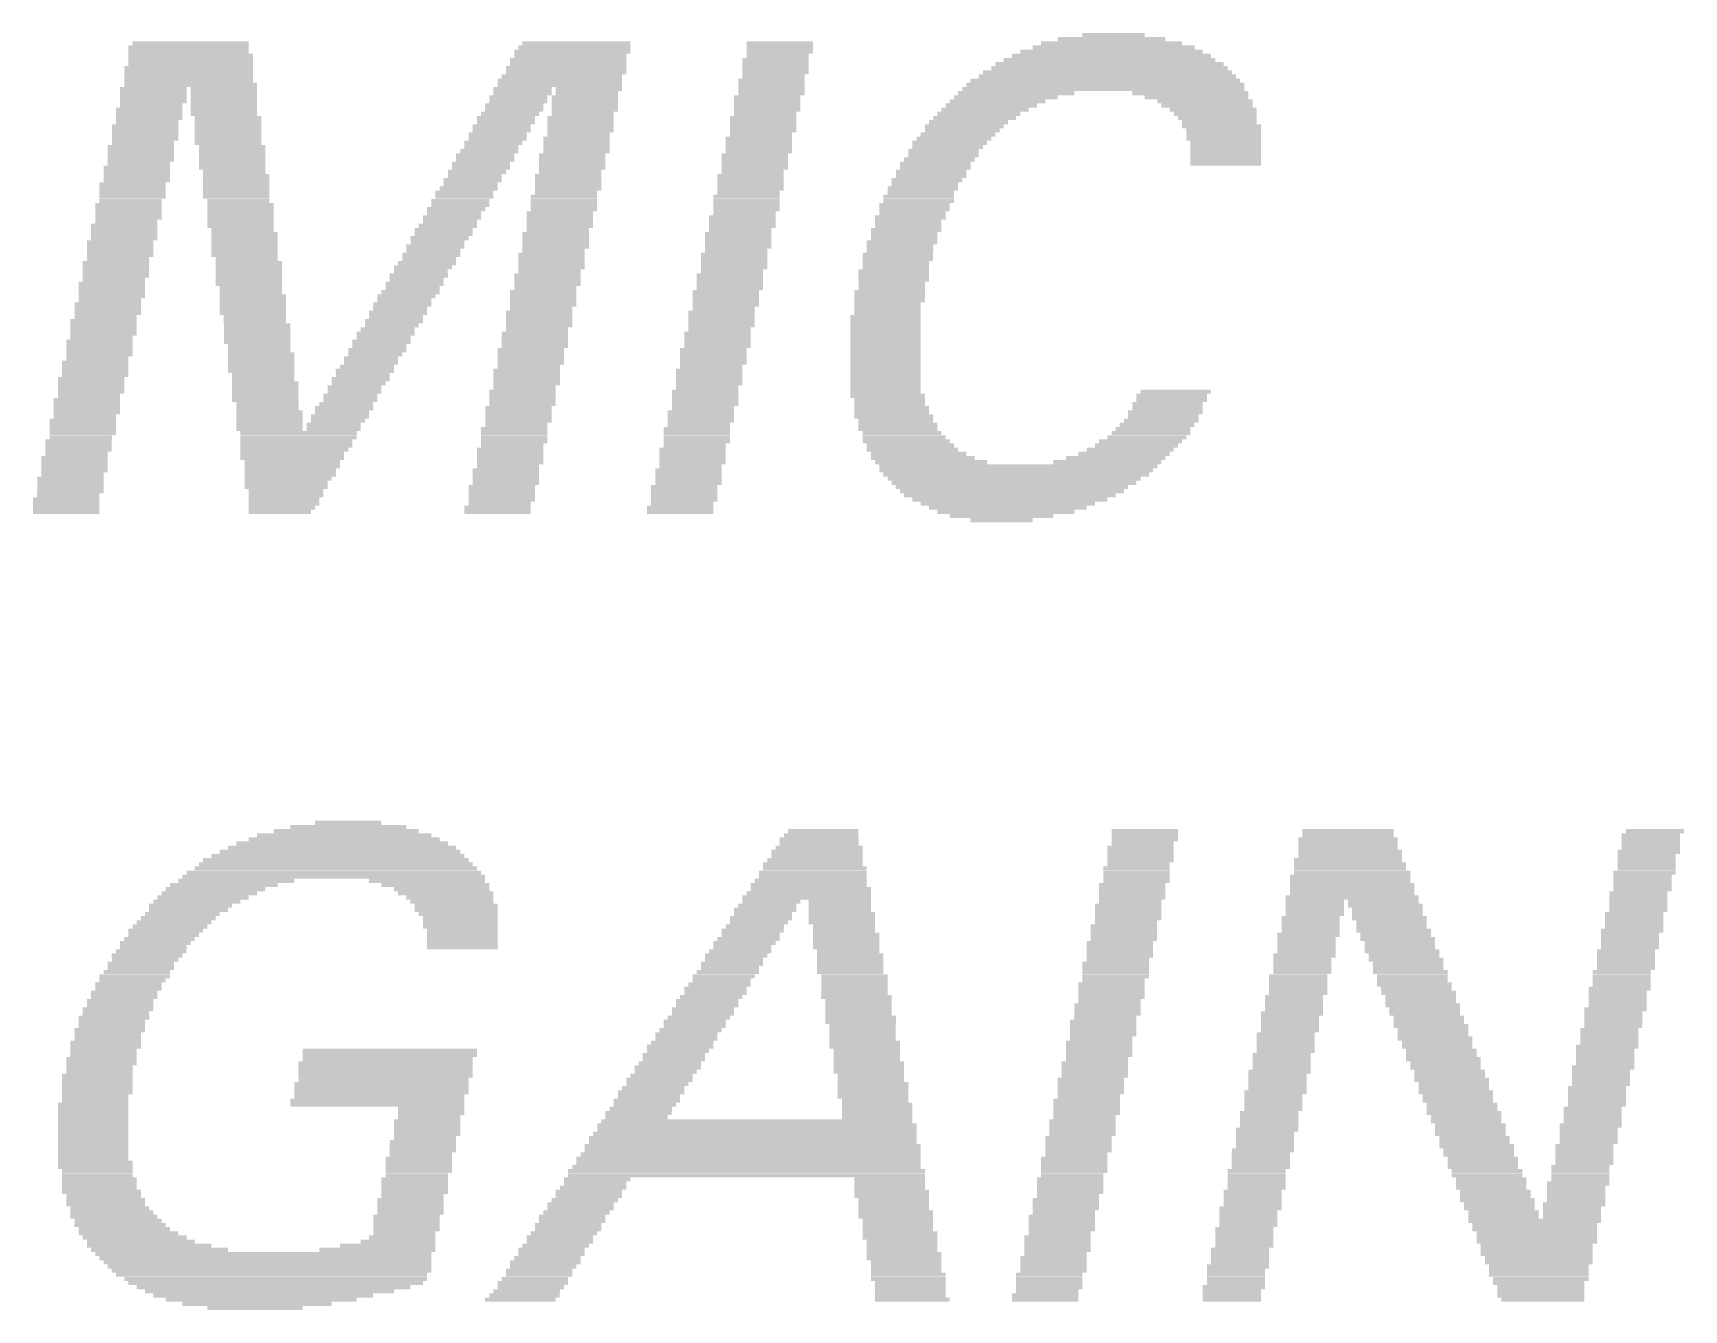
# Model space of a CAD drawing. Extents: x 3 to 114, y 9 to 132.
# Drawn here: x 10.81 to 16.87, y 105.38 to 110.07 of the extents above; entities that cross this region are included whole.
import ezdxf

# ---------------------------------------------------------------- set-up
doc = ezdxf.new("R2010")
doc.units = 0
doc.layers.add('254', color=53, linetype='CONTINUOUS')

# ---------------------------------------------------------------- blocks, each defined once
blk = doc.blocks.new('RECT')
blk.add_solid([(-0.5, -0.5), (0.5, -0.5), (-0.5, 0.5), (0.5, 0.5)])

msp = doc.modelspace()

# ---------------------------------------------------------------- block references
at = {"layer": '254', "yscale": 0.0152}
for p, xscale in [((11.3868, 110.0353), 0.4267), ((12.8041, 110.0353), 0.3962), ((13.5509, 110.0353), 0.2438), ((14.7701, 110.0353), 0.5182), ((14.7701, 110.0506), 0.3962), ((14.7777, 110.0658), 0.2286), ((11.3792, 110.0201), 0.442), ((11.3792, 110.0049), 0.442), ((11.3868, 109.9896), 0.4572), ((11.3868, 109.9744), 0.4572), ((12.7737, 109.9744), 0.4267), ((12.7889, 110.0049), 0.4267), ((12.7813, 109.9896), 0.4115), ((12.7965, 110.0201), 0.4115), ((13.5357, 109.9744), 0.2438), ((13.5509, 110.0201), 0.2438), ((13.5509, 110.0049), 0.2438), ((13.5433, 109.9896), 0.2286), ((14.7625, 109.9744), 0.7772), ((14.7701, 109.9896), 0.7315), ((14.7701, 110.0049), 0.6706), ((14.7777, 110.0201), 0.5944), ((11.3792, 109.9439), 0.4724), ((11.3792, 109.9287), 0.4724), ((11.3792, 109.9134), 0.4724), ((11.3868, 109.9591), 0.4572), ((12.7508, 109.9134), 0.442), ((12.766, 109.9439), 0.442), ((12.766, 109.9287), 0.442), ((12.7737, 109.9591), 0.4267), ((13.528, 109.9134), 0.2286), ((13.5357, 109.9591), 0.2438), ((13.5357, 109.9439), 0.2438), ((13.5357, 109.9287), 0.2438), ((14.7549, 109.9134), 0.9449), ((14.7549, 109.9287), 0.9144), ((14.7625, 109.9439), 0.8687), ((14.7625, 109.9591), 0.8382), ((11.2497, 109.8677), 0.2438), ((11.2497, 109.8525), 0.2438), ((11.3868, 109.8829), 0.4877), ((11.3792, 109.8982), 0.4724), ((11.5087, 109.8677), 0.2438), ((11.5087, 109.8525), 0.2438), ((12.606, 109.8677), 0.2134), ((12.606, 109.8525), 0.2134), ((12.7432, 109.8982), 0.4572), ((12.7432, 109.8829), 0.4572), ((12.8422, 109.8525), 0.2286), ((12.8499, 109.8677), 0.2438), ((13.5204, 109.8982), 0.2438), ((13.5204, 109.8829), 0.2438), ((13.5204, 109.8677), 0.2438), ((13.5204, 109.8525), 0.2438), ((14.4196, 109.8525), 0.4267), ((14.7396, 109.8677), 1.0363), ((14.7472, 109.8829), 1.0211), ((14.7472, 109.8982), 0.9906), ((15.0597, 109.8525), 0.4267), ((11.2344, 109.7915), 0.2438), ((11.242, 109.8067), 0.2286), ((11.2497, 109.8372), 0.2438), ((11.2497, 109.822), 0.2438), ((11.5087, 109.8372), 0.2438), ((11.5087, 109.822), 0.2438), ((11.5087, 109.8067), 0.2438), ((11.5087, 109.7915), 0.2438), ((12.5755, 109.8067), 0.2134), ((12.5755, 109.7915), 0.2134), ((12.5908, 109.8372), 0.2134), ((12.5908, 109.822), 0.2134), ((12.8346, 109.8372), 0.2438), ((12.8346, 109.822), 0.2438), ((12.8346, 109.8067), 0.2438), ((12.8346, 109.7915), 0.2438), ((13.5052, 109.8372), 0.2438), ((13.5052, 109.822), 0.2438), ((13.5052, 109.8067), 0.2438), ((13.5052, 109.7915), 0.2438), ((14.3053, 109.7915), 0.32), ((14.3281, 109.8067), 0.3353), ((14.351, 109.822), 0.3505), ((14.3815, 109.8372), 0.381), ((15.0825, 109.8372), 0.381), ((15.113, 109.822), 0.3505), ((15.1206, 109.8067), 0.3353), ((15.1435, 109.7915), 0.32), ((11.2192, 109.7305), 0.2438), ((11.2344, 109.7763), 0.2438), ((11.2344, 109.761), 0.2438), ((11.2268, 109.7458), 0.2286), ((11.5087, 109.7763), 0.2438), ((11.524, 109.761), 0.2438), ((11.524, 109.7458), 0.2438), ((11.524, 109.7305), 0.2438), ((12.5298, 109.7305), 0.2134), ((12.5451, 109.761), 0.2134), ((12.5451, 109.7458), 0.2134), ((12.5603, 109.7763), 0.2134), ((12.8194, 109.761), 0.2438), ((12.8194, 109.7458), 0.2438), ((12.8194, 109.7305), 0.2438), ((12.827, 109.7763), 0.2286), ((13.4899, 109.761), 0.2438), ((13.4899, 109.7458), 0.2438), ((13.4899, 109.7305), 0.2438), ((13.4976, 109.7763), 0.2286), ((14.2291, 109.7305), 0.2896), ((14.2443, 109.7458), 0.2896), ((14.2672, 109.761), 0.3048), ((14.2824, 109.7763), 0.3048), ((15.1511, 109.7763), 0.3048), ((15.1587, 109.761), 0.2896), ((15.1663, 109.7458), 0.2743), ((15.174, 109.7305), 0.2896), ((11.2192, 109.7153), 0.2438), ((11.2192, 109.7001), 0.2438), ((11.2192, 109.6848), 0.2438), ((11.2116, 109.6696), 0.2286), ((11.524, 109.7153), 0.2438), ((11.524, 109.7001), 0.2438), ((11.524, 109.6848), 0.2438), ((11.524, 109.6696), 0.2438), ((12.4993, 109.6696), 0.2134), ((12.5146, 109.7001), 0.2134), ((12.5146, 109.6848), 0.2134), ((12.5298, 109.7153), 0.2134), ((12.8041, 109.6848), 0.2438), ((12.8041, 109.6696), 0.2438), ((12.8194, 109.7153), 0.2438), ((12.8118, 109.7001), 0.2286), ((13.4747, 109.6848), 0.2438), ((13.4747, 109.6696), 0.2438), ((13.4899, 109.7153), 0.2438), ((13.4823, 109.7001), 0.2286), ((14.1757, 109.6696), 0.2743), ((14.191, 109.6848), 0.2743), ((14.2062, 109.7001), 0.2743), ((14.2215, 109.7153), 0.2743), ((15.1816, 109.7153), 0.2743), ((15.1816, 109.7001), 0.2743), ((15.1816, 109.6848), 0.2743), ((15.1892, 109.6696), 0.2591), ((11.2039, 109.6543), 0.2438), ((11.2039, 109.6391), 0.2438), ((11.2039, 109.6239), 0.2438), ((11.2039, 109.6086), 0.2438), ((11.5392, 109.6543), 0.2438), ((11.5392, 109.6391), 0.2438), ((11.5392, 109.6239), 0.2438), ((11.5392, 109.6086), 0.2438), ((12.4689, 109.6239), 0.2134), ((12.4689, 109.6086), 0.2134), ((12.4841, 109.6391), 0.2134), ((12.4917, 109.6543), 0.1981), ((12.7889, 109.6239), 0.2438), ((12.7889, 109.6086), 0.2438), ((12.8041, 109.6543), 0.2438), ((12.8041, 109.6391), 0.2438), ((13.4595, 109.6239), 0.2438), ((13.4595, 109.6086), 0.2438), ((13.4747, 109.6543), 0.2438), ((13.4747, 109.6391), 0.2438), ((14.1376, 109.6086), 0.2591), ((14.1529, 109.6391), 0.2591), ((14.1529, 109.6239), 0.2591), ((14.1681, 109.6543), 0.2591), ((15.1892, 109.6543), 0.2591), ((15.1892, 109.6391), 0.2591), ((15.1892, 109.6239), 0.2591), ((15.1892, 109.6086), 0.2591), ((11.1887, 109.5781), 0.2438), ((11.1887, 109.5629), 0.2438), ((11.1887, 109.5477), 0.2438), ((11.1963, 109.5934), 0.2286), ((11.5392, 109.5934), 0.2438), ((11.5392, 109.5781), 0.2438), ((11.5468, 109.5629), 0.2286), ((11.5545, 109.5477), 0.2438), ((12.4384, 109.5629), 0.2134), ((12.4308, 109.5477), 0.1981), ((12.4536, 109.5934), 0.2134), ((12.4536, 109.5781), 0.2134), ((12.7737, 109.5477), 0.2438), ((12.7889, 109.5934), 0.2438), ((12.7889, 109.5781), 0.2438), ((12.7813, 109.5629), 0.2286), ((13.4442, 109.5477), 0.2438), ((13.4518, 109.5629), 0.2286), ((13.4595, 109.5934), 0.2438), ((13.4595, 109.5781), 0.2438), ((14.1072, 109.5629), 0.2591), ((14.1072, 109.5477), 0.2591), ((14.1224, 109.5934), 0.2591), ((14.1224, 109.5781), 0.2591), ((15.1892, 109.5934), 0.2591), ((11.1735, 109.5172), 0.2438), ((11.1735, 109.5019), 0.2438), ((11.1735, 109.4867), 0.2438), ((11.1887, 109.5324), 0.2438), ((11.5545, 109.5324), 0.2438), ((11.5545, 109.5172), 0.2438), ((11.5545, 109.5019), 0.2438), ((11.5545, 109.4867), 0.2438), ((12.3927, 109.4867), 0.2134), ((12.4079, 109.5019), 0.2134), ((12.4231, 109.5324), 0.2134), ((12.4155, 109.5172), 0.1981), ((12.766, 109.4867), 0.2286), ((12.7737, 109.5324), 0.2438), ((12.7737, 109.5172), 0.2438), ((12.7737, 109.5019), 0.2438), ((13.4442, 109.5324), 0.2438), ((13.4442, 109.5172), 0.2438), ((13.4442, 109.5019), 0.2438), ((13.4366, 109.4867), 0.2286), ((14.0767, 109.5019), 0.2591), ((14.0691, 109.4867), 0.2438), ((14.0919, 109.5324), 0.2591), ((14.0843, 109.5172), 0.2438), ((11.1582, 109.441), 0.2438), ((11.1582, 109.4257), 0.2438), ((11.1658, 109.4562), 0.2286), ((11.1735, 109.4715), 0.2438), ((11.5545, 109.4715), 0.2438), ((11.5621, 109.4562), 0.2286), ((11.5697, 109.441), 0.2438), ((11.5697, 109.4257), 0.2438), ((12.3622, 109.4257), 0.2134), ((12.3774, 109.4562), 0.2134), ((12.3774, 109.441), 0.2134), ((12.3927, 109.4715), 0.2134), ((12.7584, 109.4715), 0.2438), ((12.7584, 109.4562), 0.2438), ((12.7584, 109.441), 0.2438), ((12.7584, 109.4257), 0.2438), ((13.429, 109.4715), 0.2438), ((13.429, 109.4562), 0.2438), ((13.429, 109.441), 0.2438), ((13.429, 109.4257), 0.2438), ((14.0462, 109.441), 0.2591), ((14.0462, 109.4257), 0.2591), ((14.0614, 109.4715), 0.2591), ((14.0614, 109.4562), 0.2591), ((11.143, 109.3648), 0.2438), ((11.1582, 109.4105), 0.2438), ((11.1582, 109.3953), 0.2438), ((11.1506, 109.38), 0.2286), ((11.5697, 109.4105), 0.2438), ((11.5697, 109.3953), 0.2438), ((11.5697, 109.38), 0.2438), ((11.5697, 109.3648), 0.2438), ((12.3317, 109.3648), 0.2134), ((12.3469, 109.3953), 0.2134), ((12.3393, 109.38), 0.1981), ((12.3546, 109.4105), 0.1981), ((12.7432, 109.4105), 0.2438), ((12.7432, 109.3953), 0.2438), ((12.7432, 109.38), 0.2438), ((12.7432, 109.3648), 0.2438), ((13.4137, 109.3953), 0.2438), ((13.4137, 109.38), 0.2438), ((13.4137, 109.3648), 0.2438), ((13.4214, 109.4105), 0.2286), ((14.0233, 109.38), 0.2438), ((14.0233, 109.3648), 0.2438), ((14.031, 109.3953), 0.2591), ((14.0386, 109.4105), 0.2438), ((11.1277, 109.3038), 0.2438), ((11.143, 109.3495), 0.2438), ((11.143, 109.3343), 0.2438), ((11.143, 109.3191), 0.2438), ((11.5773, 109.3495), 0.2286), ((11.5849, 109.3343), 0.2438), ((11.5849, 109.3191), 0.2438), ((11.5849, 109.3038), 0.2438), ((12.3012, 109.3191), 0.2134), ((12.2936, 109.3038), 0.1981), ((12.3165, 109.3495), 0.2134), ((12.3165, 109.3343), 0.2134), ((12.7279, 109.3343), 0.2438), ((12.7279, 109.3191), 0.2438), ((12.7279, 109.3038), 0.2438), ((12.7356, 109.3495), 0.2286), ((13.3985, 109.3343), 0.2438), ((13.3985, 109.3191), 0.2438), ((13.3985, 109.3038), 0.2438), ((13.4061, 109.3495), 0.2286), ((14.0005, 109.3038), 0.2591), ((14.0157, 109.3495), 0.2591), ((14.0081, 109.3343), 0.2438), ((14.0081, 109.3191), 0.2438), ((11.1277, 109.2886), 0.2438), ((11.1277, 109.2733), 0.2438), ((11.1277, 109.2581), 0.2438), ((11.1201, 109.2429), 0.2286), ((11.5849, 109.2886), 0.2438), ((11.5849, 109.2733), 0.2438), ((11.5849, 109.2581), 0.2438), ((11.5926, 109.2429), 0.2286), ((12.2707, 109.2581), 0.2134), ((12.2631, 109.2429), 0.1981), ((12.286, 109.2886), 0.2134), ((12.2784, 109.2733), 0.1981), ((12.7127, 109.2581), 0.2438), ((12.7127, 109.2429), 0.2438), ((12.7279, 109.2886), 0.2438), ((12.7203, 109.2733), 0.2286), ((13.3833, 109.2581), 0.2438), ((13.3833, 109.2429), 0.2438), ((13.3985, 109.2886), 0.2438), ((13.3909, 109.2733), 0.2286), ((13.9852, 109.2581), 0.2591), ((13.9852, 109.2429), 0.2591), ((13.9929, 109.2886), 0.2438), ((13.9929, 109.2733), 0.2438), ((11.1125, 109.2276), 0.2438), ((11.1125, 109.2124), 0.2438), ((11.1125, 109.1971), 0.2438), ((11.1125, 109.1819), 0.2438), ((11.6002, 109.2276), 0.2438), ((11.6002, 109.2124), 0.2438), ((11.6002, 109.1971), 0.2438), ((11.6002, 109.1819), 0.2438), ((12.225, 109.1819), 0.2134), ((12.2326, 109.1971), 0.1981), ((12.2403, 109.2124), 0.2134), ((12.2555, 109.2276), 0.2134), ((12.6975, 109.1819), 0.2438), ((12.7127, 109.2276), 0.2438), ((12.7127, 109.2124), 0.2438), ((12.7051, 109.1971), 0.2286), ((13.368, 109.1819), 0.2438), ((13.3756, 109.1971), 0.2286), ((13.3833, 109.2276), 0.2438), ((13.3833, 109.2124), 0.2438), ((13.97, 109.1971), 0.2591), ((13.97, 109.1819), 0.2591), ((13.9776, 109.2276), 0.2438), ((13.9776, 109.2124), 0.2438), ((11.0973, 109.1514), 0.2438), ((11.0973, 109.1362), 0.2438), ((11.0973, 109.1209), 0.2438), ((11.1049, 109.1667), 0.2286), ((11.6002, 109.1667), 0.2438), ((11.6002, 109.1514), 0.2438), ((11.6078, 109.1362), 0.2286), ((11.6078, 109.1209), 0.2286), ((12.1945, 109.1209), 0.2134), ((12.2098, 109.1514), 0.2134), ((12.2022, 109.1362), 0.1981), ((12.2174, 109.1667), 0.1981), ((12.6822, 109.1209), 0.2438), ((12.6898, 109.1362), 0.2286), ((12.6975, 109.1667), 0.2438), ((12.6975, 109.1514), 0.2438), ((13.3528, 109.1209), 0.2438), ((13.368, 109.1667), 0.2438), ((13.368, 109.1514), 0.2438), ((13.368, 109.1362), 0.2438), ((13.9548, 109.1209), 0.2591), ((13.97, 109.1667), 0.2591), ((13.9624, 109.1514), 0.2438), ((13.9624, 109.1362), 0.2438), ((11.082, 109.0752), 0.2438), ((11.082, 109.06), 0.2438), ((11.0896, 109.0905), 0.2286), ((11.0973, 109.1057), 0.2438), ((11.6154, 109.1057), 0.2438), ((11.6154, 109.0905), 0.2438), ((11.6154, 109.0752), 0.2438), ((11.6154, 109.06), 0.2438), ((12.1564, 109.06), 0.1981), ((12.1641, 109.0752), 0.2134), ((12.1793, 109.1057), 0.2134), ((12.1717, 109.0905), 0.1981), ((12.6822, 109.1057), 0.2438), ((12.6822, 109.0905), 0.2438), ((12.6822, 109.0752), 0.2438), ((12.6746, 109.06), 0.2286), ((13.3528, 109.1057), 0.2438), ((13.3528, 109.0905), 0.2438), ((13.3528, 109.0752), 0.2438), ((13.3452, 109.06), 0.2286), ((13.9471, 109.0752), 0.2438), ((13.9471, 109.06), 0.2438), ((13.9548, 109.1057), 0.2591), ((13.9548, 109.0905), 0.2591), ((11.0668, 109.0143), 0.2438), ((11.0668, 108.999), 0.2438), ((11.082, 109.0447), 0.2438), ((11.0744, 109.0295), 0.2286), ((11.6154, 109.0447), 0.2438), ((11.623, 109.0295), 0.2286), ((11.623, 109.0143), 0.2286), ((11.6307, 108.999), 0.2438), ((12.1336, 109.0143), 0.2134), ((12.126, 108.999), 0.1981), ((12.1488, 109.0447), 0.2134), ((12.1412, 109.0295), 0.1981), ((12.667, 109.0447), 0.2438), ((12.667, 109.0295), 0.2438), ((12.667, 109.0143), 0.2438), ((12.667, 108.999), 0.2438), ((13.3375, 109.0447), 0.2438), ((13.3375, 109.0295), 0.2438), ((13.3375, 109.0143), 0.2438), ((13.3375, 108.999), 0.2438), ((13.9395, 109.0295), 0.2591), ((13.9395, 109.0143), 0.2591), ((13.9395, 108.999), 0.2591), ((13.9471, 109.0447), 0.2438), ((11.0515, 108.9381), 0.2438), ((11.0668, 108.9838), 0.2438), ((11.0668, 108.9685), 0.2438), ((11.0592, 108.9533), 0.2286), ((11.6307, 108.9838), 0.2438), ((11.6307, 108.9685), 0.2438), ((11.6307, 108.9533), 0.2438), ((11.6307, 108.9381), 0.2438), ((12.0879, 108.9381), 0.2134), ((12.1031, 108.9685), 0.2134), ((12.0955, 108.9533), 0.1981), ((12.1107, 108.9838), 0.1981), ((12.6517, 108.9685), 0.2438), ((12.6517, 108.9533), 0.2438), ((12.6517, 108.9381), 0.2438), ((12.6594, 108.9838), 0.2286), ((13.3223, 108.9685), 0.2438), ((13.3223, 108.9533), 0.2438), ((13.3223, 108.9381), 0.2438), ((13.3299, 108.9838), 0.2286), ((13.9395, 108.9838), 0.2591), ((13.9395, 108.9685), 0.2591), ((13.9395, 108.9533), 0.2591), ((13.9395, 108.9381), 0.2591), ((11.0515, 108.9228), 0.2438), ((11.0515, 108.9076), 0.2438), ((11.0515, 108.8923), 0.2438), ((11.0439, 108.8771), 0.2286), ((11.6383, 108.9228), 0.2286), ((11.6383, 108.9076), 0.2286), ((11.6459, 108.8923), 0.2438), ((11.6459, 108.8771), 0.2438), ((12.0498, 108.8771), 0.1981), ((12.0726, 108.9076), 0.2134), ((12.065, 108.8923), 0.1981), ((12.0802, 108.9228), 0.1981), ((12.6365, 108.9076), 0.2438), ((12.6365, 108.8923), 0.2438), ((12.6365, 108.8771), 0.2438), ((12.6517, 108.9228), 0.2438), ((13.3071, 108.9076), 0.2438), ((13.3071, 108.8923), 0.2438), ((13.3071, 108.8771), 0.2438), ((13.3223, 108.9228), 0.2438), ((13.9395, 108.9228), 0.2591), ((13.9395, 108.9076), 0.2591), ((13.9395, 108.8923), 0.2591), ((13.9395, 108.8771), 0.2591), ((11.0363, 108.8619), 0.2438), ((11.0363, 108.8466), 0.2438), ((11.0363, 108.8314), 0.2438), ((11.0363, 108.8161), 0.2438), ((11.6459, 108.8619), 0.2438), ((11.6459, 108.8466), 0.2438), ((11.6459, 108.8314), 0.2438), ((11.6535, 108.8161), 0.2286), ((12.0269, 108.8314), 0.2134), ((12.0193, 108.8161), 0.1981), ((12.0345, 108.8466), 0.1981), ((12.0498, 108.8619), 0.1981), ((12.6213, 108.8314), 0.2438), ((12.6213, 108.8161), 0.2438), ((12.6365, 108.8619), 0.2438), ((12.6289, 108.8466), 0.2286), ((13.2918, 108.8314), 0.2438), ((13.2918, 108.8161), 0.2438), ((13.2994, 108.8466), 0.2286), ((13.3071, 108.8619), 0.2438), ((13.9395, 108.8619), 0.2591), ((13.9395, 108.8466), 0.2591), ((13.9395, 108.8314), 0.2591), ((13.9395, 108.8161), 0.2591), ((11.0211, 108.8009), 0.2438), ((11.0211, 108.7857), 0.2438), ((11.0211, 108.7704), 0.2438), ((11.0211, 108.7552), 0.2438), ((11.6535, 108.8009), 0.2286), ((11.6611, 108.7857), 0.2438), ((11.6611, 108.7704), 0.2438), ((11.6611, 108.7552), 0.2438), ((11.9888, 108.7704), 0.1981), ((11.9888, 108.7552), 0.1981), ((12.004, 108.7857), 0.1981), ((12.0117, 108.8009), 0.2134), ((12.606, 108.7552), 0.2438), ((12.6136, 108.7704), 0.2286), ((12.6213, 108.8009), 0.2438), ((12.6213, 108.7857), 0.2438), ((13.2766, 108.7552), 0.2438), ((13.2918, 108.8009), 0.2438), ((13.2918, 108.7857), 0.2438), ((13.2842, 108.7704), 0.2286), ((13.9395, 108.8009), 0.2591), ((13.9395, 108.7857), 0.2591), ((13.9395, 108.7704), 0.2591), ((13.9395, 108.7552), 0.2591), ((15.0063, 108.7552), 0.2591), ((11.0058, 108.7247), 0.2438), ((11.0058, 108.7095), 0.2438), ((11.0058, 108.6942), 0.2438), ((11.0134, 108.7399), 0.2286), ((11.6611, 108.7399), 0.2438), ((11.6611, 108.7247), 0.2438), ((11.6688, 108.7095), 0.2286), ((11.6688, 108.6942), 0.2286), ((11.9507, 108.6942), 0.2134), ((11.9583, 108.7095), 0.1981), ((11.9736, 108.7399), 0.1981), ((11.9736, 108.7247), 0.1981), ((12.5908, 108.6942), 0.2438), ((12.606, 108.7399), 0.2438), ((12.606, 108.7247), 0.2438), ((12.606, 108.7095), 0.2438), ((13.2766, 108.7399), 0.2438), ((13.2766, 108.7247), 0.2438), ((13.2766, 108.7095), 0.2438), ((13.269, 108.6942), 0.2286), ((13.9471, 108.7399), 0.2743), ((13.9548, 108.7247), 0.2591), ((13.9548, 108.7095), 0.2591), ((13.9624, 108.6942), 0.2743), ((14.9758, 108.7095), 0.2591), ((14.9758, 108.6942), 0.2591), ((14.9911, 108.7399), 0.2591), ((14.9911, 108.7247), 0.2591), ((10.9906, 108.6485), 0.2438), ((10.9906, 108.6333), 0.2438), ((11.0058, 108.679), 0.2438), ((10.9982, 108.6637), 0.2286), ((11.6764, 108.679), 0.2438), ((11.6764, 108.6637), 0.2438), ((11.6764, 108.6485), 0.2438), ((11.6764, 108.6333), 0.2438), ((11.9126, 108.6333), 0.1981), ((11.9278, 108.6485), 0.1981), ((11.9355, 108.6637), 0.2134), ((11.9431, 108.679), 0.1981), ((12.5908, 108.679), 0.2438), ((12.5908, 108.6637), 0.2438), ((12.5908, 108.6485), 0.2438), ((12.5832, 108.6333), 0.2286), ((13.2613, 108.679), 0.2438), ((13.2613, 108.6637), 0.2438), ((13.2613, 108.6485), 0.2438), ((13.2537, 108.6333), 0.2286), ((13.97, 108.6637), 0.2896), ((13.9624, 108.679), 0.2743), ((13.9852, 108.6333), 0.2896), ((13.9776, 108.6485), 0.2743), ((14.9377, 108.6333), 0.2743), ((14.953, 108.6485), 0.2743), ((14.9682, 108.679), 0.2743), ((14.9606, 108.6637), 0.2591), ((10.9753, 108.5723), 0.2438), ((10.9906, 108.618), 0.2438), ((10.9906, 108.6028), 0.2438), ((10.983, 108.5875), 0.2286), ((11.6764, 108.618), 0.2438), ((11.7754, 108.5723), 0.4115), ((11.7831, 108.6028), 0.4267), ((11.7831, 108.5875), 0.4267), ((11.9126, 108.618), 0.1981), ((12.5755, 108.618), 0.2438), ((12.5755, 108.6028), 0.2438), ((12.5755, 108.5875), 0.2438), ((12.5755, 108.5723), 0.2438), ((13.2461, 108.618), 0.2438), ((13.2461, 108.6028), 0.2438), ((13.2461, 108.5875), 0.2438), ((13.2461, 108.5723), 0.2438), ((13.9852, 108.618), 0.2896), ((14.0005, 108.6028), 0.2896), ((14.0081, 108.5875), 0.3048), ((14.0157, 108.5723), 0.32), ((14.8768, 108.5723), 0.3048), ((14.8996, 108.5875), 0.2896), ((14.9149, 108.6028), 0.2896), ((14.9225, 108.618), 0.2743), ((10.9601, 108.5113), 0.2438), ((10.9753, 108.5571), 0.2438), ((10.9753, 108.5418), 0.2438), ((10.9677, 108.5266), 0.2286), ((11.7754, 108.5571), 0.4115), ((11.7678, 108.5418), 0.3962), ((11.7602, 108.5266), 0.381), ((11.7602, 108.5113), 0.381), ((12.5603, 108.5418), 0.2438), ((12.5603, 108.5266), 0.2438), ((12.5603, 108.5113), 0.2438), ((12.5679, 108.5571), 0.2286), ((13.2309, 108.5418), 0.2438), ((13.2309, 108.5266), 0.2438), ((13.2309, 108.5113), 0.2438), ((13.2385, 108.5571), 0.2286), ((14.031, 108.5571), 0.32), ((14.0386, 108.5418), 0.3353), ((14.0614, 108.5266), 0.3505), ((14.0767, 108.5113), 0.381), ((14.7853, 108.5113), 0.3658), ((14.8158, 108.5266), 0.3353), ((14.8387, 108.5418), 0.32), ((14.8615, 108.5571), 0.3048), ((10.9601, 108.4961), 0.2438), ((10.9601, 108.4809), 0.2438), ((10.9601, 108.4656), 0.2438), ((10.9525, 108.4504), 0.2286), ((11.7602, 108.4961), 0.3505), ((11.7602, 108.4809), 0.3505), ((11.7526, 108.4656), 0.3353), ((11.7526, 108.4504), 0.3353), ((12.5451, 108.4656), 0.2438), ((12.5451, 108.4504), 0.2438), ((12.5603, 108.4961), 0.2438), ((12.5527, 108.4809), 0.2286), ((13.2156, 108.4656), 0.2438), ((13.2156, 108.4504), 0.2438), ((13.2232, 108.4809), 0.2286), ((13.2309, 108.4961), 0.2438), ((14.1072, 108.4961), 0.4115), ((14.4272, 108.4809), 1.0211), ((14.4196, 108.4656), 1.0058), ((14.4196, 108.4504), 0.9754), ((14.7549, 108.4961), 0.3962), ((10.9449, 108.4351), 0.2438), ((10.9449, 108.4199), 0.2438), ((10.9449, 108.4047), 0.2438), ((10.9449, 108.3894), 0.2438), ((11.7373, 108.4199), 0.3048), ((11.7373, 108.4047), 0.3048), ((11.745, 108.4351), 0.32), ((11.7373, 108.3894), 0.2743), ((12.5298, 108.4047), 0.2438), ((12.5298, 108.3894), 0.2438), ((12.5451, 108.4351), 0.2438), ((12.5451, 108.4199), 0.2438), ((13.2004, 108.4047), 0.2438), ((13.2004, 108.3894), 0.2438), ((13.2156, 108.4351), 0.2438), ((13.2156, 108.4199), 0.2438), ((14.412, 108.4351), 0.9296), ((14.412, 108.4199), 0.8992), ((14.4043, 108.4047), 0.8534), ((14.4043, 108.3894), 0.823), ((10.9296, 108.3589), 0.2438), ((10.9296, 108.3437), 0.2438), ((10.9296, 108.3285), 0.2438), ((10.9372, 108.3742), 0.2286), ((11.7373, 108.3742), 0.2743), ((11.7297, 108.3589), 0.2591), ((11.7297, 108.3437), 0.2591), ((11.7221, 108.3285), 0.2438), ((12.5146, 108.3285), 0.2438), ((12.5298, 108.3742), 0.2438), ((12.5298, 108.3589), 0.2438), ((12.5222, 108.3437), 0.2286), ((13.1851, 108.3285), 0.2438), ((13.2004, 108.3742), 0.2438), ((13.2004, 108.3589), 0.2438), ((13.1928, 108.3437), 0.2286), ((14.3967, 108.3742), 0.7772), ((14.3967, 108.3589), 0.7163), ((14.3891, 108.3437), 0.6401), ((14.3891, 108.3285), 0.5791), ((10.9296, 108.3132), 0.2438), ((11.7145, 108.3132), 0.2286), ((12.5146, 108.3132), 0.2438), ((13.1851, 108.3132), 0.2438), ((14.3815, 108.3132), 0.5029), ((14.3662, 108.298), 0.381), ((14.3662, 108.2827), 0.2286), ((11.9659, 107.1702), 0.2438), ((11.9507, 107.1093), 0.701), ((11.9507, 107.1245), 0.6401), ((11.9583, 107.1397), 0.5334), ((11.9659, 107.155), 0.4267), ((13.6957, 107.1093), 0.2896), ((13.7033, 107.1245), 0.2743), ((13.7109, 107.1397), 0.2591), ((14.892, 107.1397), 0.2438), ((14.892, 107.1245), 0.2438), ((14.892, 107.1093), 0.2438), ((15.6388, 107.1093), 0.3658), ((15.6388, 107.1397), 0.3353), ((15.6388, 107.1245), 0.3353), ((16.7513, 107.1245), 0.2134), ((16.7513, 107.1093), 0.2134), ((16.7665, 107.1397), 0.2134), ((11.9355, 107.0635), 0.8839), ((11.9431, 107.0788), 0.8382), ((11.9431, 107.094), 0.7772), ((13.6881, 107.0635), 0.3353), ((13.6957, 107.0788), 0.32), ((13.6957, 107.094), 0.2896), ((14.8768, 107.0788), 0.2438), ((14.8768, 107.0635), 0.2438), ((14.8844, 107.094), 0.2286), ((15.6388, 107.094), 0.3658), ((15.6388, 107.0788), 0.3658), ((15.6464, 107.0635), 0.381), ((16.7437, 107.0635), 0.2286), ((16.7513, 107.094), 0.2134), ((16.7513, 107.0788), 0.2134), ((11.9202, 107.0026), 1.0363), ((11.9202, 107.0178), 1.0058), ((11.9202, 107.0331), 0.9754), ((11.9278, 107.0483), 0.9296), ((13.6728, 107.0178), 0.3658), ((13.6804, 107.0026), 0.381), ((13.6804, 107.0331), 0.3505), ((13.6881, 107.0483), 0.3353), ((14.8615, 107.0026), 0.2438), ((14.8768, 107.0483), 0.2438), ((14.8768, 107.0331), 0.2438), ((14.8692, 107.0178), 0.2286), ((15.6464, 107.0178), 0.4115), ((15.6464, 107.0026), 0.4115), ((15.6388, 107.0331), 0.3962), ((15.6464, 107.0483), 0.381), ((16.7361, 107.0483), 0.2134), ((16.7361, 107.0331), 0.2134), ((16.7361, 107.0178), 0.2134), ((16.7361, 107.0026), 0.2134), ((11.5087, 106.9416), 0.3962), ((11.5545, 106.9569), 0.4267), ((11.9126, 106.9721), 1.1125), ((11.9126, 106.9873), 1.082), ((12.2555, 106.9569), 0.4267), ((12.286, 106.9416), 0.3962), ((13.6576, 106.9416), 0.4267), ((13.6652, 106.9569), 0.4115), ((13.6728, 106.9873), 0.3962), ((13.6728, 106.9721), 0.3962), ((14.8463, 106.9416), 0.2438), ((14.8615, 106.9873), 0.2438), ((14.8615, 106.9721), 0.2438), ((14.8615, 106.9569), 0.2438), ((15.6464, 106.9721), 0.442), ((15.6464, 106.9569), 0.442), ((15.654, 106.9416), 0.4572), ((15.654, 106.9873), 0.4267), ((16.7284, 106.9873), 0.2286), ((16.7208, 106.9721), 0.2134), ((16.7208, 106.9569), 0.2134), ((16.7208, 106.9416), 0.2134), ((11.4097, 106.8807), 0.32), ((11.4325, 106.8959), 0.3353), ((11.4554, 106.9111), 0.3505), ((11.4783, 106.9264), 0.3658), ((12.3088, 106.9264), 0.3505), ((12.3241, 106.9111), 0.3505), ((12.3393, 106.8959), 0.32), ((12.3469, 106.8807), 0.3048), ((13.5204, 106.8807), 0.2134), ((13.65, 106.8959), 0.4724), ((13.6576, 106.9111), 0.4572), ((13.6652, 106.9264), 0.442), ((13.7719, 106.8807), 0.2286), ((14.8463, 106.9264), 0.2438), ((14.8463, 106.9111), 0.2438), ((14.8463, 106.8959), 0.2438), ((14.8387, 106.8807), 0.2286), ((15.654, 106.8959), 0.4877), ((15.5169, 106.8807), 0.2134), ((15.654, 106.9264), 0.4572), ((15.654, 106.9111), 0.4572), ((15.7683, 106.8807), 0.2591), ((16.7056, 106.9111), 0.2134), ((16.7056, 106.8959), 0.2134), ((16.7056, 106.8807), 0.2134), ((16.7208, 106.9264), 0.2134), ((11.3411, 106.8197), 0.2743), ((11.3563, 106.8349), 0.2743), ((11.3868, 106.8654), 0.3048), ((11.3792, 106.8502), 0.2896), ((12.3622, 106.8654), 0.3048), ((12.3622, 106.8502), 0.3048), ((12.3698, 106.8349), 0.2896), ((12.3774, 106.8197), 0.2743), ((13.4823, 106.8197), 0.2286), ((13.4899, 106.8349), 0.2134), ((13.4976, 106.8502), 0.2286), ((13.5052, 106.8654), 0.2134), ((13.7719, 106.8654), 0.2286), ((13.7719, 106.8502), 0.2286), ((13.7795, 106.8349), 0.2438), ((13.7795, 106.8197), 0.2438), ((14.8311, 106.8654), 0.2438), ((14.8311, 106.8502), 0.2438), ((14.8311, 106.8349), 0.2438), ((14.8311, 106.8197), 0.2438), ((15.5016, 106.8197), 0.2134), ((15.5169, 106.8654), 0.2134), ((15.5169, 106.8502), 0.2134), ((15.5169, 106.8349), 0.2134), ((15.7759, 106.8654), 0.2743), ((15.7836, 106.8502), 0.2591), ((15.7836, 106.8349), 0.2591), ((15.7912, 106.8197), 0.2743), ((16.6903, 106.8349), 0.2134), ((16.6903, 106.8197), 0.2134), ((16.7056, 106.8654), 0.2134), ((16.7056, 106.8502), 0.2134), ((11.2954, 106.774), 0.2743), ((11.2878, 106.7587), 0.2591), ((11.3106, 106.7892), 0.2743), ((11.3259, 106.8045), 0.2743), ((12.3774, 106.8045), 0.2743), ((12.3774, 106.7892), 0.2743), ((12.385, 106.774), 0.2591), ((12.385, 106.7587), 0.2591), ((13.4518, 106.774), 0.2286), ((13.4442, 106.7587), 0.2134), ((13.4595, 106.7892), 0.2134), ((13.4747, 106.8045), 0.2134), ((13.7795, 106.8045), 0.2438), ((13.7871, 106.7892), 0.2286), ((13.7871, 106.774), 0.2286), ((13.7947, 106.7587), 0.2438), ((14.8158, 106.7892), 0.2438), ((14.8158, 106.774), 0.2438), ((14.8158, 106.7587), 0.2438), ((14.8234, 106.8045), 0.2286), ((15.494, 106.7587), 0.2286), ((15.5016, 106.8045), 0.2134), ((15.5016, 106.7892), 0.2134), ((15.5016, 106.774), 0.2134), ((15.7988, 106.8045), 0.2591), ((15.7988, 106.7892), 0.2591), ((15.8064, 106.774), 0.2743), ((15.814, 106.7587), 0.2591), ((16.6827, 106.774), 0.2286), ((16.6751, 106.7587), 0.2134), ((16.6903, 106.8045), 0.2134), ((16.6903, 106.7892), 0.2134), ((11.242, 106.6978), 0.2591), ((11.2573, 106.7283), 0.2591), ((11.2497, 106.713), 0.2438), ((11.2725, 106.7435), 0.2591), ((12.385, 106.7435), 0.2591), ((12.385, 106.7283), 0.2591), ((12.385, 106.713), 0.2591), ((13.4061, 106.6978), 0.2286), ((13.4137, 106.713), 0.2134), ((13.4214, 106.7283), 0.2286), ((13.4366, 106.7435), 0.2286), ((13.7947, 106.7435), 0.2438), ((13.7947, 106.7283), 0.2438), ((13.7947, 106.713), 0.2438), ((13.8024, 106.6978), 0.2286), ((14.8006, 106.7283), 0.2438), ((14.8006, 106.713), 0.2438), ((14.8006, 106.6978), 0.2438), ((14.8158, 106.7435), 0.2438), ((15.4864, 106.7435), 0.2134), ((15.4864, 106.7283), 0.2134), ((15.4864, 106.713), 0.2134), ((15.4864, 106.6978), 0.2134), ((15.8217, 106.7435), 0.2743), ((15.8293, 106.7283), 0.2591), ((15.8293, 106.713), 0.2591), ((15.8369, 106.6978), 0.2743), ((16.6599, 106.6978), 0.2134), ((16.6751, 106.7435), 0.2134), ((16.6751, 106.7283), 0.2134), ((16.6751, 106.713), 0.2134), ((11.2039, 106.6521), 0.2438), ((11.2039, 106.6368), 0.2438), ((11.2268, 106.6825), 0.2591), ((11.2192, 106.6673), 0.2438), ((13.3756, 106.6521), 0.2286), ((13.368, 106.6368), 0.2134), ((13.3909, 106.6825), 0.2286), ((13.3833, 106.6673), 0.2134), ((13.81, 106.6825), 0.2438), ((13.81, 106.6673), 0.2438), ((13.81, 106.6521), 0.2438), ((13.81, 106.6368), 0.2438), ((14.7853, 106.6521), 0.2438), ((14.7853, 106.6368), 0.2438), ((14.8006, 106.6825), 0.2438), ((14.793, 106.6673), 0.2286), ((15.4711, 106.6673), 0.2134), ((15.4711, 106.6521), 0.2134), ((15.4711, 106.6368), 0.2134), ((15.4788, 106.6825), 0.2286), ((15.8445, 106.6825), 0.2591), ((15.8521, 106.6673), 0.2743), ((15.8598, 106.6521), 0.2591), ((15.8598, 106.6368), 0.2591), ((16.6599, 106.6825), 0.2134), ((16.6599, 106.6673), 0.2134), ((16.6599, 106.6521), 0.2134), ((16.6599, 106.6368), 0.2134), ((11.1582, 106.5759), 0.2438), ((11.1811, 106.6063), 0.2591), ((11.1735, 106.5911), 0.2438), ((11.1887, 106.6216), 0.2438), ((13.3299, 106.5759), 0.2286), ((13.3375, 106.5911), 0.2134), ((13.3452, 106.6063), 0.2286), ((13.3604, 106.6216), 0.2286), ((13.81, 106.6216), 0.2438), ((13.8252, 106.6063), 0.2438), ((13.8252, 106.5911), 0.2438), ((13.8252, 106.5759), 0.2438), ((14.7701, 106.5759), 0.2438), ((14.7853, 106.6216), 0.2438), ((14.7853, 106.6063), 0.2438), ((14.7777, 106.5911), 0.2286), ((15.4559, 106.6063), 0.2134), ((15.4559, 106.5911), 0.2134), ((15.4559, 106.5759), 0.2134), ((15.4711, 106.6216), 0.2134), ((15.8674, 106.6216), 0.2743), ((15.875, 106.6063), 0.2591), ((15.875, 106.5911), 0.2591), ((15.8826, 106.5759), 0.2743), ((16.6446, 106.6216), 0.2134), ((16.6446, 106.6063), 0.2134), ((16.6446, 106.5911), 0.2134), ((16.6446, 106.5759), 0.2134), ((11.1277, 106.5149), 0.2438), ((11.143, 106.5454), 0.2438), ((11.143, 106.5301), 0.2438), ((11.1582, 106.5606), 0.2438), ((13.2842, 106.5149), 0.2286), ((13.2994, 106.5301), 0.2286), ((13.3147, 106.5606), 0.2286), ((13.3147, 106.5454), 0.2286), ((13.8252, 106.5606), 0.2438), ((13.8252, 106.5454), 0.2438), ((13.8328, 106.5301), 0.2591), ((13.8405, 106.5149), 0.2438), ((14.7701, 106.5606), 0.2438), ((14.7701, 106.5454), 0.2438), ((14.7701, 106.5301), 0.2438), ((14.7625, 106.5149), 0.2286), ((15.4407, 106.5301), 0.2134), ((15.4407, 106.5149), 0.2134), ((15.4559, 106.5606), 0.2134), ((15.4559, 106.5454), 0.2134), ((15.8902, 106.5606), 0.2591), ((15.8979, 106.5454), 0.2743), ((15.9055, 106.5301), 0.2591), ((15.9055, 106.5149), 0.2591), ((16.637, 106.5606), 0.2286), ((16.6294, 106.5454), 0.2134), ((16.6294, 106.5301), 0.2134), ((16.6294, 106.5149), 0.2134), ((11.1049, 106.4539), 0.2591), ((11.1201, 106.4844), 0.2591), ((11.1125, 106.4692), 0.2438), ((11.1277, 106.4997), 0.2438), ((13.2537, 106.4539), 0.2286), ((13.269, 106.4844), 0.2286), ((13.269, 106.4692), 0.2286), ((13.2842, 106.4997), 0.2286), ((13.8405, 106.4997), 0.2438), ((13.8405, 106.4844), 0.2438), ((13.8405, 106.4692), 0.2438), ((13.8481, 106.4539), 0.2591), ((14.7472, 106.4539), 0.2286), ((14.7549, 106.4997), 0.2438), ((14.7549, 106.4844), 0.2438), ((14.7549, 106.4692), 0.2438), ((15.433, 106.4692), 0.2286), ((15.4254, 106.4539), 0.2134), ((15.4407, 106.4997), 0.2134), ((15.4407, 106.4844), 0.2134), ((15.9131, 106.4997), 0.2743), ((15.9207, 106.4844), 0.2591), ((15.9207, 106.4692), 0.2591), ((15.936, 106.4539), 0.2591), ((16.6141, 106.4692), 0.2134), ((16.6141, 106.4539), 0.2134), ((16.6218, 106.4844), 0.2286), ((16.6294, 106.4997), 0.2134), ((11.0896, 106.4082), 0.2591), ((11.082, 106.393), 0.2438), ((11.0973, 106.4387), 0.2438), ((11.0973, 106.4235), 0.2438), ((13.208, 106.393), 0.2286), ((13.2232, 106.4082), 0.2286), ((13.2385, 106.4387), 0.2286), ((13.2385, 106.4235), 0.2286), ((13.8481, 106.4387), 0.2591), ((13.8557, 106.4235), 0.2438), ((13.8557, 106.4082), 0.2438), ((13.8557, 106.393), 0.2438), ((14.7396, 106.4387), 0.2438), ((14.7396, 106.4235), 0.2438), ((14.7396, 106.4082), 0.2438), ((14.7396, 106.393), 0.2438), ((15.4102, 106.393), 0.2134), ((15.4254, 106.4387), 0.2134), ((15.4254, 106.4235), 0.2134), ((15.4254, 106.4082), 0.2134), ((15.936, 106.4387), 0.2591), ((15.9436, 106.4235), 0.2743), ((15.9512, 106.4082), 0.2591), ((15.9512, 106.393), 0.2591), ((16.5989, 106.4082), 0.2134), ((16.5989, 106.393), 0.2134), ((16.6141, 106.4387), 0.2134), ((16.6141, 106.4235), 0.2134), ((11.0744, 106.3625), 0.2591), ((11.0744, 106.3473), 0.2591), ((11.0668, 106.332), 0.2438), ((11.082, 106.3777), 0.2438), ((12.1183, 106.332), 0.6401), ((13.1851, 106.3473), 0.2438), ((13.1775, 106.332), 0.2286), ((13.1928, 106.3625), 0.2286), ((13.208, 106.3777), 0.2286), ((13.8557, 106.3777), 0.2438), ((13.8633, 106.3625), 0.2591), ((13.8633, 106.3473), 0.2591), ((13.8709, 106.332), 0.2438), ((14.7244, 106.3625), 0.2438), ((14.7244, 106.3473), 0.2438), ((14.7244, 106.332), 0.2438), ((14.732, 106.3777), 0.2286), ((15.4102, 106.3777), 0.2134), ((15.4102, 106.3625), 0.2134), ((15.4102, 106.3473), 0.2134), ((15.4102, 106.332), 0.2134), ((15.9588, 106.3777), 0.2743), ((15.9664, 106.3625), 0.2591), ((15.9664, 106.3473), 0.2591), ((15.9817, 106.332), 0.2591), ((16.5913, 106.3473), 0.2286), ((16.5837, 106.332), 0.2134), ((16.5989, 106.3777), 0.2134), ((16.5989, 106.3625), 0.2134), ((11.0515, 106.2711), 0.2438), ((11.0592, 106.3015), 0.2591), ((11.0592, 106.2863), 0.2591), ((11.0668, 106.3168), 0.2438), ((12.1031, 106.2863), 0.6401), ((12.1031, 106.2711), 0.6401), ((12.1183, 106.3168), 0.6401), ((12.1107, 106.3015), 0.6248), ((13.1394, 106.2711), 0.2438), ((13.147, 106.2863), 0.2286), ((13.1623, 106.3168), 0.2286), ((13.1623, 106.3015), 0.2286), ((13.8709, 106.3168), 0.2438), ((13.8709, 106.3015), 0.2438), ((13.8786, 106.2863), 0.2591), ((13.8786, 106.2711), 0.2591), ((14.7091, 106.2863), 0.2438), ((14.7091, 106.2711), 0.2438), ((14.7244, 106.3168), 0.2438), ((14.7168, 106.3015), 0.2286), ((15.3949, 106.3168), 0.2134), ((15.3949, 106.3015), 0.2134), ((15.3949, 106.2863), 0.2134), ((15.3949, 106.2711), 0.2134), ((15.9817, 106.3168), 0.2591), ((15.9893, 106.3015), 0.2743), ((15.9969, 106.2863), 0.2591), ((15.9969, 106.2711), 0.2591), ((16.576, 106.2711), 0.2286), ((16.5837, 106.3168), 0.2134), ((16.5837, 106.3015), 0.2134), ((16.5837, 106.2863), 0.2134), ((11.0439, 106.2406), 0.2591), ((11.0439, 106.2253), 0.2591), ((11.0439, 106.2101), 0.2591), ((11.0515, 106.2558), 0.2438), ((12.0879, 106.2101), 0.6401), ((12.1031, 106.2558), 0.6401), ((12.1031, 106.2406), 0.6401), ((12.0955, 106.2253), 0.6248), ((13.1089, 106.2253), 0.2438), ((13.1013, 106.2101), 0.2286), ((13.1166, 106.2406), 0.2286), ((13.1318, 106.2558), 0.2286), ((13.8786, 106.2558), 0.2591), ((13.8862, 106.2406), 0.2438), ((13.8862, 106.2253), 0.2438), ((13.8938, 106.2101), 0.2591), ((14.6939, 106.2253), 0.2438), ((14.6939, 106.2101), 0.2438), ((14.7091, 106.2558), 0.2438), ((14.7091, 106.2406), 0.2438), ((15.3873, 106.2558), 0.2286), ((15.3797, 106.2406), 0.2134), ((15.3797, 106.2253), 0.2134), ((15.3797, 106.2101), 0.2134), ((16.0122, 106.2558), 0.2591), ((16.0122, 106.2406), 0.2591), ((16.0198, 106.2253), 0.2743), ((16.0274, 106.2101), 0.2591), ((16.5684, 106.2558), 0.2134), ((16.5684, 106.2406), 0.2134), ((16.5684, 106.2253), 0.2134), ((16.5684, 106.2101), 0.2134), ((11.0439, 106.1949), 0.2591), ((11.0439, 106.1796), 0.2591), ((11.0363, 106.1644), 0.2438), ((11.0363, 106.1491), 0.2438), ((12.0726, 106.1491), 0.6401), ((12.0879, 106.1949), 0.6401), ((12.0879, 106.1796), 0.6401), ((12.0802, 106.1644), 0.6248), ((13.0632, 106.1491), 0.2438), ((13.0708, 106.1644), 0.2286), ((13.0785, 106.1796), 0.2438), ((13.0861, 106.1949), 0.2286), ((13.8938, 106.1949), 0.2591), ((13.8938, 106.1796), 0.2591), ((13.8938, 106.1644), 0.2591), ((13.9014, 106.1491), 0.2438), ((14.6787, 106.1491), 0.2438), ((14.6939, 106.1949), 0.2438), ((14.6939, 106.1796), 0.2438), ((14.6863, 106.1644), 0.2286), ((15.3721, 106.1796), 0.2286), ((15.3645, 106.1644), 0.2134), ((15.3645, 106.1491), 0.2134), ((15.3797, 106.1949), 0.2134), ((16.0274, 106.1949), 0.2591), ((16.035, 106.1796), 0.2743), ((16.0426, 106.1644), 0.2591), ((16.0426, 106.1491), 0.2591), ((16.5532, 106.1949), 0.2134), ((16.5532, 106.1796), 0.2134), ((16.5532, 106.1644), 0.2134), ((16.5532, 106.1491), 0.2134), ((11.0287, 106.1339), 0.2591), ((11.0287, 106.1187), 0.2591), ((11.0287, 106.1034), 0.2591), ((11.0287, 106.0882), 0.2591), ((12.0726, 106.1339), 0.6401), ((12.2707, 106.1187), 0.2438), ((12.2707, 106.1034), 0.2438), ((12.2631, 106.0882), 0.2286), ((13.0327, 106.1034), 0.2438), ((13.0251, 106.0882), 0.2286), ((13.0404, 106.1187), 0.2286), ((13.0556, 106.1339), 0.2286), ((13.909, 106.1339), 0.2591), ((13.909, 106.1187), 0.2591), ((13.909, 106.1034), 0.2591), ((13.909, 106.0882), 0.2591), ((14.671, 106.0882), 0.2286), ((14.6787, 106.1339), 0.2438), ((14.6787, 106.1187), 0.2438), ((14.6787, 106.1034), 0.2438), ((15.3492, 106.1034), 0.2134), ((15.3492, 106.0882), 0.2134), ((15.3645, 106.1339), 0.2134), ((15.3645, 106.1187), 0.2134), ((16.0579, 106.1339), 0.2591), ((16.0579, 106.1187), 0.2591), ((16.0655, 106.1034), 0.2743), ((16.0731, 106.0882), 0.2591), ((16.5379, 106.1187), 0.2134), ((16.5379, 106.1034), 0.2134), ((16.5379, 106.0882), 0.2134), ((16.5532, 106.1339), 0.2134), ((11.0287, 106.0729), 0.2591), ((11.0287, 106.0577), 0.2591), ((11.0287, 106.0425), 0.2591), ((11.0287, 106.0272), 0.2591), ((12.2555, 106.0729), 0.2438), ((12.2555, 106.0577), 0.2438), ((12.2555, 106.0425), 0.2438), ((12.2555, 106.0272), 0.2438), ((13.4595, 106.0272), 1.1887), ((13.4671, 106.0577), 1.1735), ((13.4671, 106.0425), 1.1735), ((13.4671, 106.0729), 1.143), ((14.6634, 106.0729), 0.2438), ((14.6634, 106.0577), 0.2438), ((14.6634, 106.0425), 0.2438), ((14.6634, 106.0272), 0.2438), ((15.3416, 106.0425), 0.2286), ((15.334, 106.0272), 0.2134), ((15.3492, 106.0729), 0.2134), ((15.3492, 106.0577), 0.2134), ((16.0731, 106.0729), 0.2591), ((16.0884, 106.0577), 0.2591), ((16.0884, 106.0425), 0.2591), ((16.0884, 106.0272), 0.2591), ((16.5303, 106.0577), 0.2286), ((16.5227, 106.0425), 0.2134), ((16.5227, 106.0272), 0.2134), ((16.5379, 106.0729), 0.2134), ((11.0287, 106.012), 0.2591), ((11.0287, 105.9967), 0.2591), ((11.0287, 105.9815), 0.2591), ((11.0287, 105.9663), 0.2591), ((12.2403, 105.9967), 0.2438), ((12.2403, 105.9815), 0.2438), ((12.2403, 105.9663), 0.2438), ((12.2479, 106.012), 0.2286), ((13.4518, 105.9815), 1.2344), ((13.4518, 105.9663), 1.2344), ((13.4518, 106.012), 1.204), ((13.4518, 105.9967), 1.204), ((14.6482, 106.012), 0.2438), ((14.6482, 105.9967), 0.2438), ((14.6482, 105.9815), 0.2438), ((14.6482, 105.9663), 0.2438), ((15.3264, 105.9663), 0.2286), ((15.334, 106.012), 0.2134), ((15.334, 105.9967), 0.2134), ((15.334, 105.9815), 0.2134), ((16.1036, 106.012), 0.2591), ((16.1036, 105.9967), 0.2591), ((16.1112, 105.9815), 0.2743), ((16.1188, 105.9663), 0.2591), ((16.5075, 105.9815), 0.2134), ((16.5075, 105.9663), 0.2134), ((16.5227, 106.012), 0.2134), ((16.5227, 105.9967), 0.2134), ((11.0287, 105.951), 0.2591), ((11.0287, 105.9358), 0.2591), ((11.0363, 105.9205), 0.2743), ((11.0363, 105.9053), 0.2743), ((12.225, 105.9358), 0.2438), ((12.225, 105.9205), 0.2438), ((12.225, 105.9053), 0.2438), ((12.2326, 105.951), 0.2286), ((13.429, 105.9053), 1.2802), ((13.4366, 105.9358), 1.2649), ((13.4366, 105.9205), 1.2649), ((13.4442, 105.951), 1.2497), ((14.6329, 105.9358), 0.2438), ((14.6329, 105.9205), 0.2438), ((14.6329, 105.9053), 0.2438), ((14.6406, 105.951), 0.2286), ((15.3187, 105.951), 0.2134), ((15.3187, 105.9358), 0.2134), ((15.3187, 105.9205), 0.2134), ((15.3187, 105.9053), 0.2134), ((16.1188, 105.951), 0.2591), ((16.1341, 105.9358), 0.2591), ((16.1341, 105.9205), 0.2591), ((16.1341, 105.9053), 0.2591), ((16.4922, 105.9053), 0.2134), ((16.5075, 105.951), 0.2134), ((16.5075, 105.9358), 0.2134), ((16.5075, 105.9205), 0.2134), ((11.0439, 105.8901), 0.2591), ((11.0439, 105.8748), 0.2591), ((11.0515, 105.8596), 0.2743), ((11.0515, 105.8443), 0.2743), ((12.2098, 105.8596), 0.2438), ((12.2098, 105.8443), 0.2438), ((12.225, 105.8901), 0.2438), ((12.2174, 105.8748), 0.2286), ((12.8803, 105.8596), 0.2438), ((12.8727, 105.8443), 0.2286), ((13.429, 105.8901), 1.3106), ((13.429, 105.8748), 1.3106), ((13.9548, 105.8596), 0.2591), ((13.9548, 105.8443), 0.2591), ((14.6177, 105.8596), 0.2438), ((14.6177, 105.8443), 0.2438), ((14.6329, 105.8901), 0.2438), ((14.6253, 105.8748), 0.2286), ((15.3035, 105.8901), 0.2134), ((15.3035, 105.8748), 0.2134), ((15.3035, 105.8596), 0.2134), ((15.3035, 105.8443), 0.2134), ((16.1493, 105.8901), 0.2591), ((16.1493, 105.8748), 0.2591), ((16.1646, 105.8596), 0.2591), ((16.1646, 105.8443), 0.2591), ((16.4846, 105.8443), 0.2286), ((16.4922, 105.8901), 0.2134), ((16.4922, 105.8748), 0.2134), ((16.4922, 105.8596), 0.2134), ((11.0515, 105.8291), 0.2743), ((11.0592, 105.8139), 0.2896), ((11.0744, 105.7834), 0.2896), ((11.0668, 105.7986), 0.2743), ((12.1945, 105.7834), 0.2438), ((12.2098, 105.8291), 0.2438), ((12.2098, 105.8139), 0.2438), ((12.2022, 105.7986), 0.2286), ((12.8346, 105.7834), 0.2438), ((12.8499, 105.8139), 0.2438), ((12.8499, 105.7986), 0.2438), ((12.8651, 105.8291), 0.2438), ((13.9548, 105.8291), 0.2591), ((13.9624, 105.8139), 0.2743), ((13.9624, 105.7986), 0.2743), ((13.97, 105.7834), 0.2591), ((14.6025, 105.7834), 0.2438), ((14.6177, 105.8291), 0.2438), ((14.6177, 105.8139), 0.2438), ((14.6101, 105.7986), 0.2286), ((15.2883, 105.8139), 0.2134), ((15.2883, 105.7986), 0.2134), ((15.2883, 105.7834), 0.2134), ((15.3035, 105.8291), 0.2134), ((16.1646, 105.8291), 0.2591), ((16.1798, 105.8139), 0.2591), ((16.1798, 105.7986), 0.2591), ((16.1874, 105.7834), 0.2743), ((16.477, 105.8291), 0.2134), ((16.477, 105.8139), 0.2134), ((16.477, 105.7986), 0.2134), ((16.477, 105.7834), 0.2134), ((11.0744, 105.7681), 0.2896), ((11.0896, 105.7529), 0.2896), ((11.0973, 105.7377), 0.3048), ((11.1049, 105.7224), 0.32), ((12.1793, 105.7224), 0.2438), ((12.1945, 105.7681), 0.2438), ((12.1945, 105.7529), 0.2438), ((12.1945, 105.7377), 0.2438), ((12.7889, 105.7224), 0.2438), ((12.8041, 105.7377), 0.2438), ((12.8194, 105.7681), 0.2438), ((12.8194, 105.7529), 0.2438), ((13.97, 105.7681), 0.2591), ((13.97, 105.7529), 0.2591), ((13.9776, 105.7377), 0.2743), ((13.9776, 105.7224), 0.2743), ((14.5872, 105.7224), 0.2438), ((14.5948, 105.7377), 0.2286), ((14.6025, 105.7681), 0.2438), ((14.6025, 105.7529), 0.2438), ((15.2806, 105.7529), 0.2286), ((15.273, 105.7377), 0.2134), ((15.273, 105.7224), 0.2134), ((15.2883, 105.7681), 0.2134), ((16.195, 105.7681), 0.2591), ((16.195, 105.7529), 0.2591), ((16.2103, 105.7377), 0.2591), ((16.2103, 105.7224), 0.2591), ((16.4617, 105.7529), 0.2134), ((16.4617, 105.7377), 0.2134), ((16.4617, 105.7224), 0.2134), ((16.4694, 105.7681), 0.2286), ((11.1201, 105.7072), 0.32), ((11.1277, 105.6919), 0.3353), ((11.1582, 105.6615), 0.3658), ((11.143, 105.6767), 0.3353), ((12.1793, 105.7072), 0.2438), ((12.1793, 105.6919), 0.2438), ((12.1793, 105.6767), 0.2438), ((12.1717, 105.6615), 0.2286), ((12.7584, 105.6615), 0.2438), ((12.7737, 105.6919), 0.2438), ((12.7737, 105.6767), 0.2438), ((12.7889, 105.7072), 0.2438), ((13.9852, 105.7072), 0.2591), ((13.9852, 105.6919), 0.2591), ((13.9852, 105.6767), 0.2591), ((13.9929, 105.6615), 0.2743), ((14.5872, 105.7072), 0.2438), ((14.5872, 105.6919), 0.2438), ((14.5872, 105.6767), 0.2438), ((14.5796, 105.6615), 0.2286), ((15.2578, 105.6767), 0.2134), ((15.2578, 105.6615), 0.2134), ((15.273, 105.7072), 0.2134), ((15.273, 105.6919), 0.2134), ((16.3246, 105.7072), 0.4877), ((16.3246, 105.6919), 0.4572), ((16.3246, 105.6767), 0.4572), ((16.3322, 105.6615), 0.442), ((11.1811, 105.6462), 0.381), ((11.2039, 105.631), 0.3962), ((11.2344, 105.6157), 0.4572), ((11.2725, 105.6005), 0.5029), ((12.0726, 105.6005), 0.4267), ((12.1107, 105.6157), 0.3505), ((12.1488, 105.631), 0.2743), ((12.1641, 105.6462), 0.2438), ((12.7127, 105.6005), 0.2438), ((12.7279, 105.6157), 0.2438), ((12.7432, 105.6462), 0.2438), ((12.7432, 105.631), 0.2438), ((13.9929, 105.6462), 0.2743), ((14.0005, 105.631), 0.2591), ((14.0005, 105.6157), 0.2591), ((14.0005, 105.6005), 0.2591), ((14.572, 105.6462), 0.2438), ((14.572, 105.631), 0.2438), ((14.572, 105.6157), 0.2438), ((14.572, 105.6005), 0.2438), ((15.2425, 105.6005), 0.2134), ((15.2578, 105.6462), 0.2134), ((15.2578, 105.631), 0.2134), ((15.2578, 105.6157), 0.2134), ((16.3322, 105.6462), 0.442), ((16.3322, 105.631), 0.442), ((16.3322, 105.6157), 0.4115), ((16.3322, 105.6005), 0.4115), ((11.6535, 105.5853), 1.2344), ((11.6611, 105.57), 1.2192), ((11.6688, 105.5548), 1.204), ((11.6764, 105.5395), 1.1887), ((12.6898, 105.5548), 0.2591), ((12.6822, 105.5395), 0.2438), ((12.6975, 105.57), 0.2438), ((12.7127, 105.5853), 0.2438), ((14.0081, 105.5853), 0.2743), ((14.0081, 105.57), 0.2743), ((14.0157, 105.5548), 0.2591), ((14.0157, 105.5395), 0.2591), ((14.5567, 105.57), 0.2438), ((14.5567, 105.5548), 0.2438), ((14.5567, 105.5395), 0.2438), ((14.5644, 105.5853), 0.2286), ((15.2349, 105.5395), 0.2286), ((15.2425, 105.5853), 0.2134), ((15.2425, 105.57), 0.2134), ((15.2425, 105.5548), 0.2134), ((16.3322, 105.5853), 0.4115), ((16.3398, 105.57), 0.3962), ((16.3398, 105.5548), 0.3962), ((16.3398, 105.5395), 0.3658), ((11.684, 105.5243), 1.1735), ((11.684, 105.5091), 1.143), ((11.6992, 105.4938), 1.1125), ((11.6992, 105.4786), 1.082), ((12.6441, 105.4786), 0.2591), ((12.6517, 105.4938), 0.2438), ((12.667, 105.5243), 0.2438), ((12.667, 105.5091), 0.2438), ((14.0157, 105.5243), 0.2591), ((14.0233, 105.5091), 0.2743), ((14.0233, 105.4938), 0.2743), ((14.031, 105.4786), 0.2591), ((14.5415, 105.5091), 0.2438), ((14.5415, 105.4938), 0.2438), ((14.5415, 105.4786), 0.2438), ((14.5567, 105.5243), 0.2438), ((15.2273, 105.5243), 0.2134), ((15.2273, 105.5091), 0.2134), ((15.2273, 105.4938), 0.2134), ((15.2273, 105.4786), 0.2134), ((16.3398, 105.5243), 0.3658), ((16.3398, 105.5091), 0.3658), ((16.3474, 105.4938), 0.3505), ((16.3398, 105.4786), 0.3353), ((11.6916, 105.4633), 1.0058), ((11.6764, 105.4481), 0.9144), ((11.6535, 105.4329), 0.8077), ((11.6459, 105.4176), 0.701), ((12.5984, 105.4176), 0.2591), ((12.6136, 105.4329), 0.2591), ((12.6213, 105.4481), 0.2438), ((12.6365, 105.4633), 0.2438), ((14.031, 105.4633), 0.2591), ((14.031, 105.4481), 0.2591), ((14.031, 105.4329), 0.2591), ((14.0386, 105.4176), 0.2743), ((14.5263, 105.4329), 0.2438), ((14.5263, 105.4176), 0.2438), ((14.5415, 105.4633), 0.2438), ((14.5339, 105.4481), 0.2286), ((15.2197, 105.4633), 0.2286), ((15.2121, 105.4481), 0.2134), ((15.2121, 105.4329), 0.2134), ((15.2121, 105.4176), 0.2134), ((16.3474, 105.4633), 0.32), ((16.3474, 105.4481), 0.32), ((16.3474, 105.4329), 0.32), ((16.3551, 105.4176), 0.3048), ((11.6307, 105.4024), 0.5486), ((11.623, 105.3871), 0.3505)]:
    msp.add_blockref('RECT', p, dxfattribs=dict(at, xscale=xscale))

doc.saveas('drawing.dxf')
